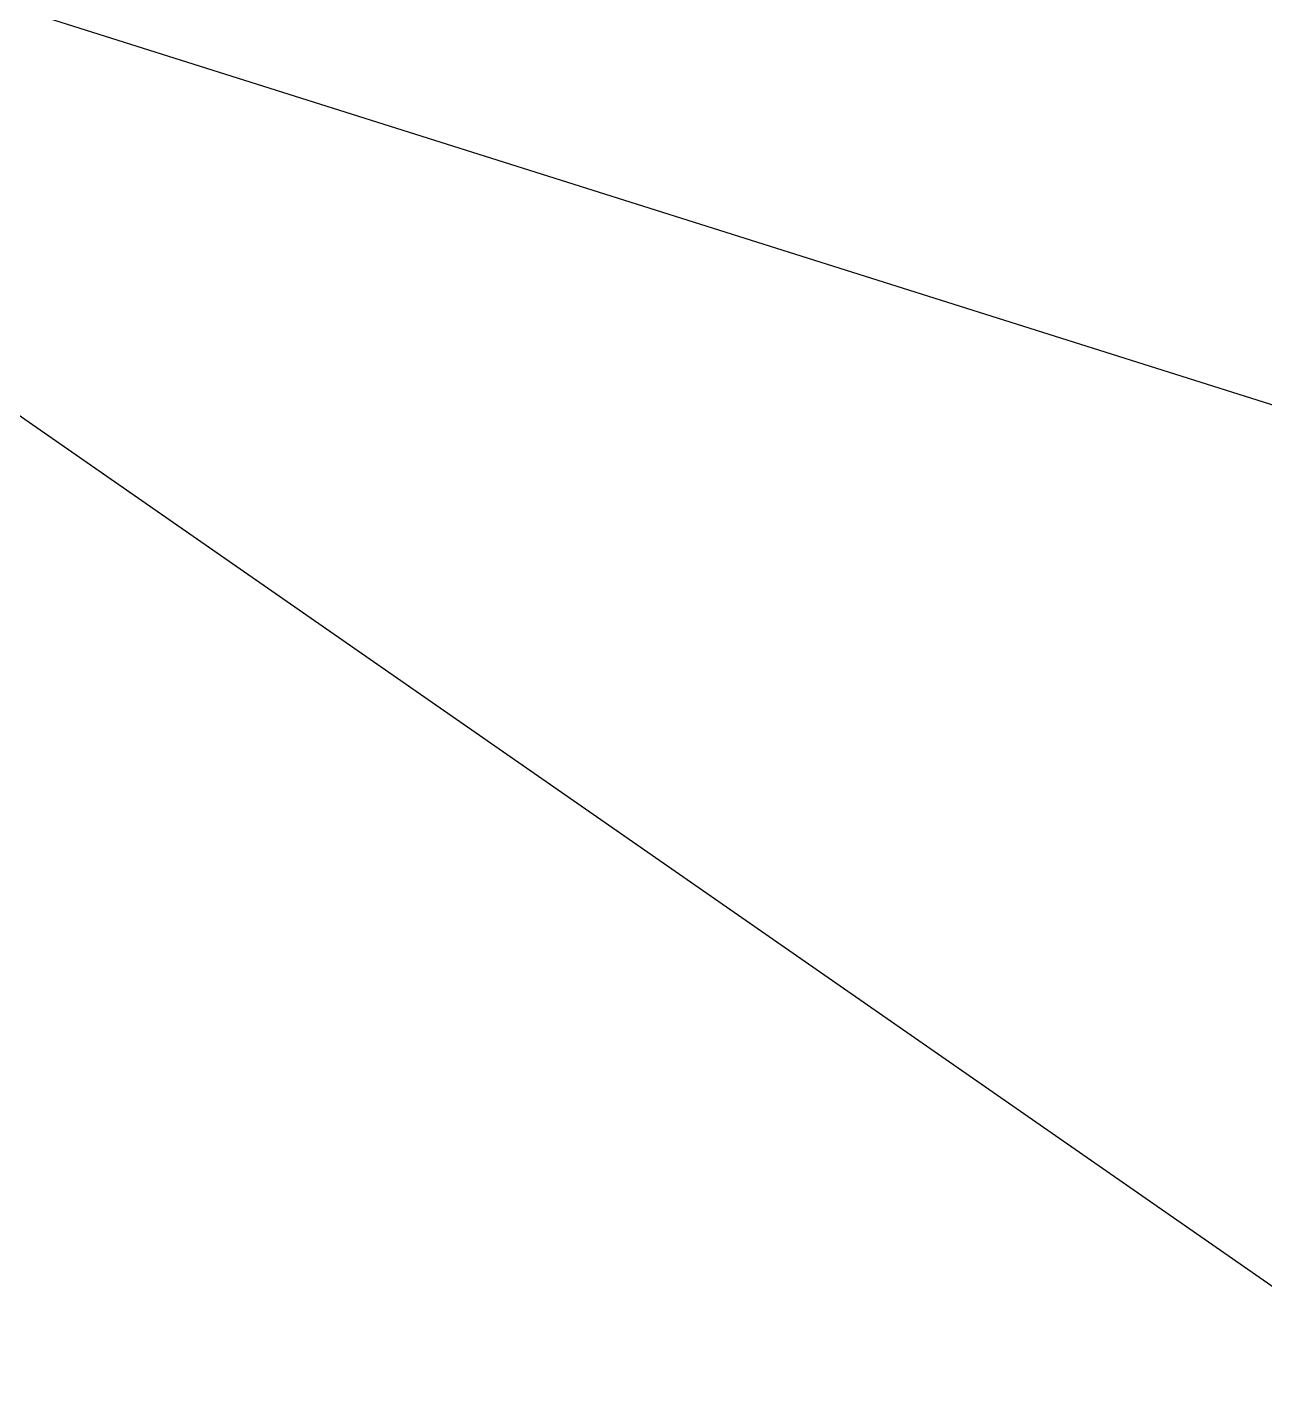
# Model space of a CAD drawing. Header units: metres. Extents: x -2743 to 126, y 13385 to 13916.
# Drawn here: x -1903.77267 to -1903.75718, y 13654.22747 to 13654.2445 of the extents above; entities that cross this region are included whole.
import ezdxf

# ---------------------------------------------------------------- set-up
doc = ezdxf.new("R2010")
doc.units = ezdxf.units.M
for name, color, linetype in [('link-улица Берзарина_Покрытия — Новые$0$ДВ_ПП_Тип2_Р_покрытия_ПЧ_Местные', 7, 'Continuous'), ('output[1-12]_3_ДЖКХ-24_03233tp$0$Граница улицы', 7, 'Continuous'), ('output[1-12]_3_ДЖКХ-24_03233up$0$Канализация самотёчная', 7, 'Continuous')]:
    doc.layers.add(name, color=color, linetype=linetype)

msp = doc.modelspace()

# ---------------------------------------------------------------- linework, layer by layer
at = {"layer": 'link-улица Берзарина_Покрытия — Новые$0$ДВ_ПП_Тип2_Р_покрытия_ПЧ_Местные'}
msp.add_lwpolyline([(-1917.843494, 13676.080644), (-1920.43599, 13665.351502), (-1918.322982, 13664.108515), (-1915.507, 13662.452), (-1906.359416, 13656.036823), (-1902.986, 13653.693), (-1898.258358, 13650.365339), (-1893.591992, 13662.075767), (-1896.675817, 13663.934115), (-1896.675817, 13663.934115), (-1897.622, 13664.604), (-1897.752084, 13664.749375), (-1898.190687, 13665.303086), (-1898.452449, 13665.715708), (-1898.950639, 13666.832466), (-1899.204938, 13668.027655), (-1899.224179, 13669.070192), (-1899.186427, 13669.415262), (-1899.087258, 13669.905071), (-1898.516316, 13672.614678)], dxfattribs=at)
at = {"layer": 'output[1-12]_3_ДЖКХ-24_03233tp$0$Граница улицы'}
msp.add_lwpolyline([(-1903.772417, 13654.239396), (-1903.177968, 13653.826378)], dxfattribs=at)
at = {"layer": 'output[1-12]_3_ДЖКХ-24_03233up$0$Канализация самотёчная'}
msp.add_lwpolyline([(-1904.495565, 13654.472752), (-1903.065063, 13654.021461)], dxfattribs=at)

doc.saveas('drawing.dxf')
